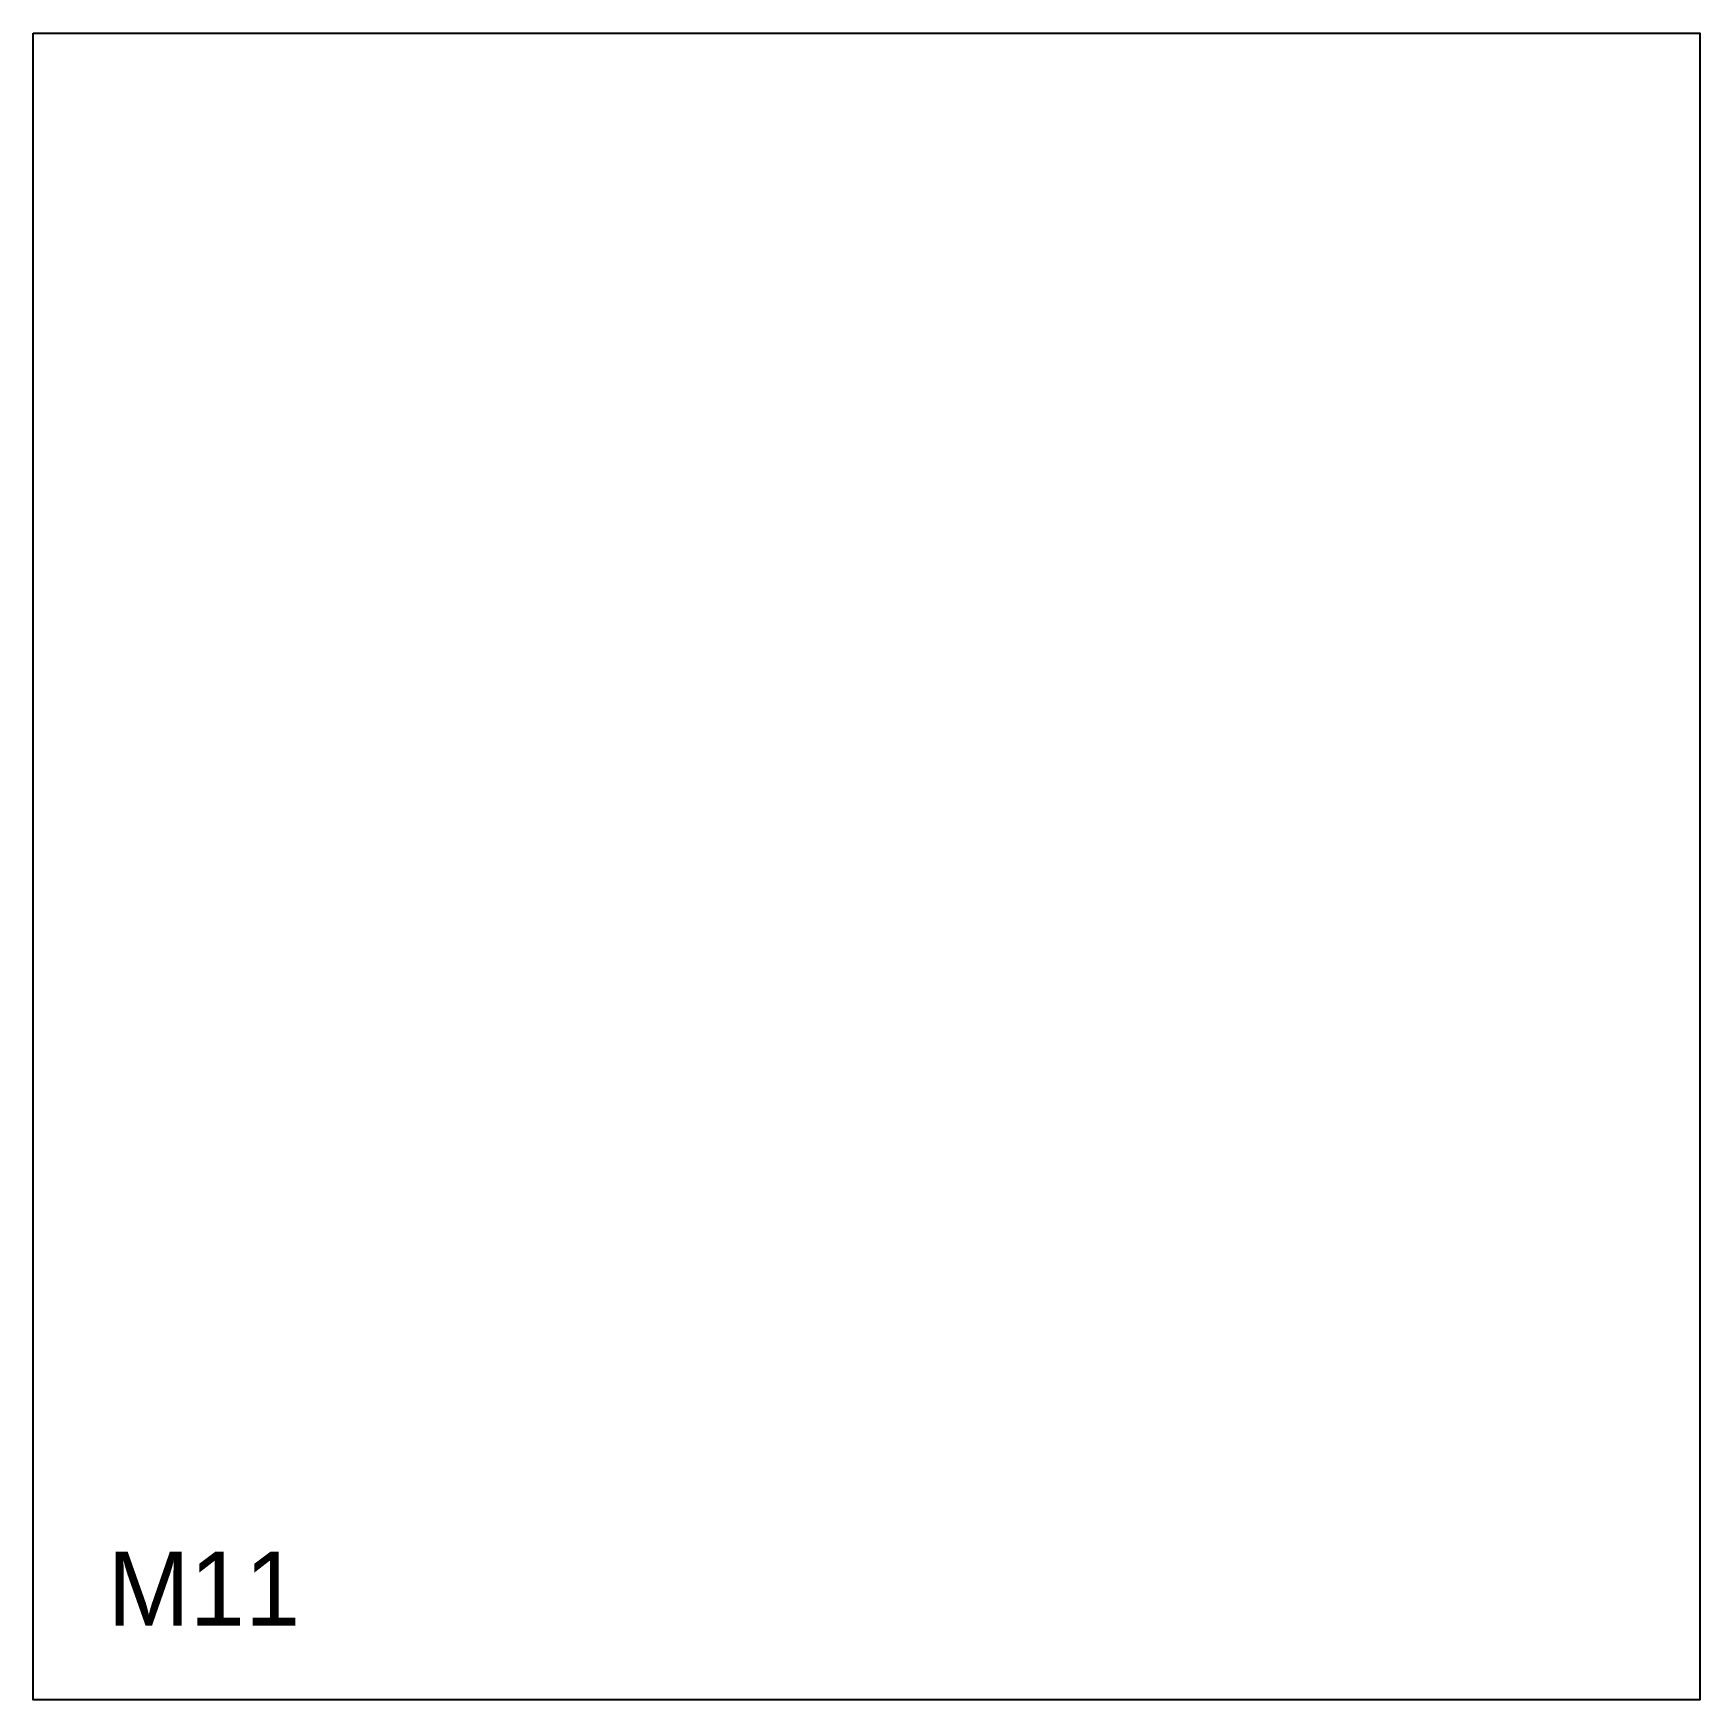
# Model space of a CAD drawing. Header units: millimetres. Extents: x 0 to 900, y 0 to 900.
import ezdxf

# ---------------------------------------------------------------- set-up
doc = ezdxf.new("R2010")
doc.units = ezdxf.units.MM
doc.layers.add('CUT', color=1, linetype='Continuous')
doc.layers.add('ID', color=3, linetype='Continuous')

msp = doc.modelspace()

# ---------------------------------------------------------------- linework, layer by layer
at = {"layer": 'CUT'}
msp.add_lwpolyline([(0, 900), (900, 900), (900, 0), (0, 0), (0, 900)], close=True, dxfattribs=at)

# ---------------------------------------------------------------- texts
at = {"layer": 'ID'}
msp.add_text('M11', height=40, dxfattribs=at).set_placement((40, 40))

doc.saveas('drawing.dxf')
